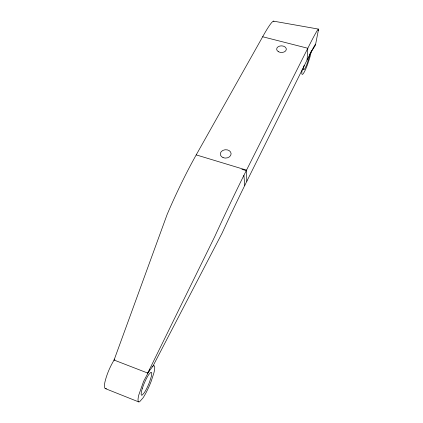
<?xml version="1.0" encoding="UTF-8"?>
<svg xmlns="http://www.w3.org/2000/svg" width="423" height="423" viewBox="0 0 423 423"><rect width="100%" height="100%" fill="white"/><g stroke="black" fill="none" stroke-linecap="round" stroke-linejoin="round"><path stroke-width="0.63" d="M273.945 21.282A57.079 4.917 -65.4 0 0 264.428 33.634L196.214 154.892A67.574 6.599 -64.5 0 0 169.211 209.628L167.122 214.498L114.073 360.052L147.727 373.07L152.967 366.091L222.075 233.179A63.926 1.909 -64.7 0 1 244.774 185.396L307.093 59.971L307.801 48.264L309.631 44.632A68.494 2.131 -65 0 1 318.461 29.716L315.426 45.25L309.456 54.667M318.228 30.593L318.461 29.716M147.727 373.07L214.731 236.626A80.476 2.839 -64.7 0 1 243.902 175.36L307.801 48.264L262.662 36.753M307.093 59.971L308.626 56.894A53.806 1.417 -65 0 1 315.616 44.563M114.374 359.529C110.223 366.397 106.945 373.837 105.02 381.646A19.056 4.219 -66.2 0 0 106.485 388.536M149.753 369.76L143.619 381.324L138.781 395.019A19.278 3.484 -67 0 0 139.622 401.734L142.974 397.948A19.876 3.596 -67 0 0 151.159 381.377L153.903 372.885A19.262 3.484 -67 0 0 153.353 365.784L151.92 366.915M114.073 360.052L114.887 359.095M273.549 21.15L318.36 29.076M241.861 169.327L246.286 170.596M196.214 154.892L246.519 170.125L246.815 181.266M105.253 388.568L138.575 401.85M303.598 69.367L303.83 69.689L304.253 69.446A8.878 1.269 -71.5 0 0 307.061 63.762L308.483 59.516A8.608 1.227 -71.5 0 0 309.594 54.377M243.902 175.36L244.774 185.396M311.265 50.829A13.568 1.935 -71.5 0 1 309.551 58.443L307.331 65.1A14.001 1.999 -71.5 0 1 302.91 74.046L302.244 74.448L301.869 73.962A13.573 1.935 -71.5 0 1 302.408 68.87M303.598 69.367A8.608 1.227 -71.5 0 1 304.121 65.38M142.398 388.198L141.647 390.826A12.225 2.21 -67 0 0 142.144 395.135L144.259 392.777A12.605 2.279 -67 0 0 149.483 382.218L151.233 376.793A12.219 2.21 -67 0 0 150.852 372.33L148.78 374.545A12.6 2.279 -67 0 0 143.439 385.253L142.398 388.198M278.387 51.701A4.838 3.326 0.7 0 0 286.255 49.777A4.838 3.326 0.7 0 0 279.83 46.038A4.838 3.326 0.7 0 0 278.387 51.701M223.053 157.62A5.414 4.182 -3.3 0 0 231.111 153.729A5.414 4.182 -3.3 0 0 222.937 150.371A5.414 4.182 -3.3 0 0 223.053 157.62"/></g></svg>
